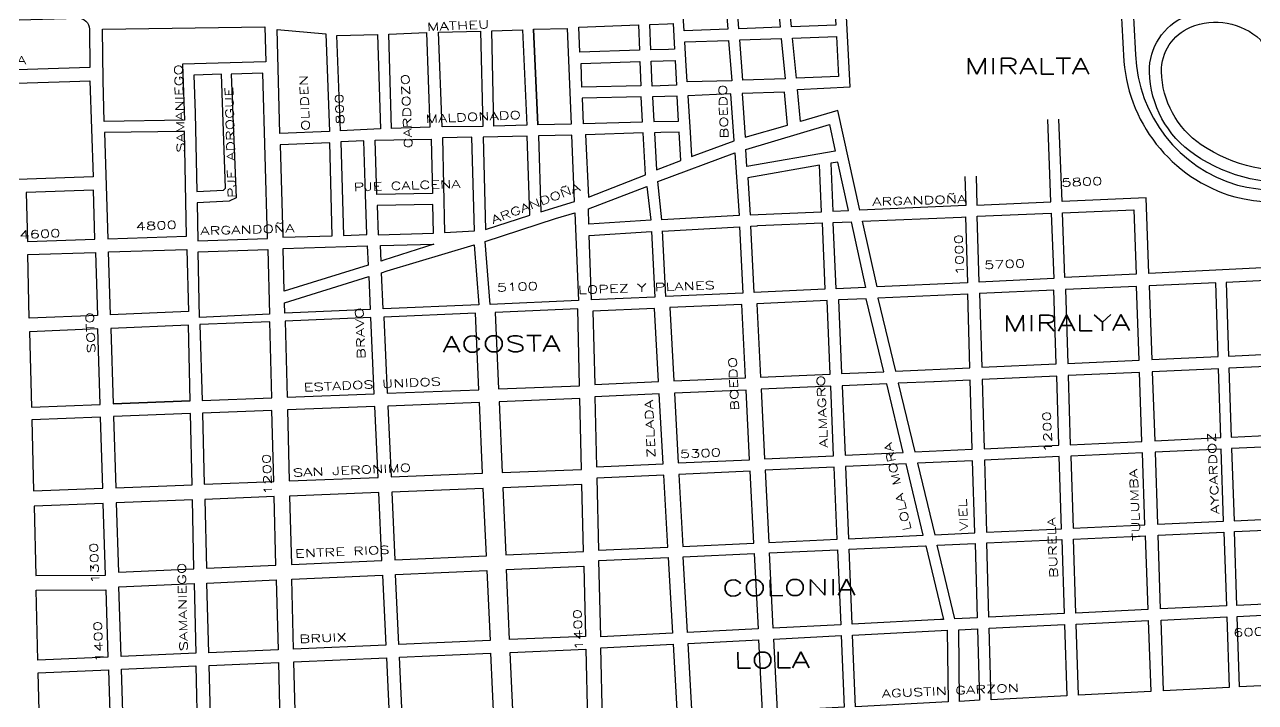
# Model space of a CAD drawing. Header units: millimetres. Extents: x 4374322 to 4409026, y 6503580 to 6534206.
# Drawn here: x 4393016 to 4394554, y 6523420 to 6524267 of the extents above; entities that cross this region are included whole.
import ezdxf

# ---------------------------------------------------------------- set-up
doc = ezdxf.new("R2010")
doc.units = ezdxf.units.MM
for name, color, linetype in [('LINEA CALLE', 252, 'Continuous'), ('NOMBRE BARRIO', 8, 'Continuous'), ('NOMBRE CALLE', 252, 'Continuous')]:
    doc.layers.add(name, color=color, linetype=linetype)
doc.styles.add('ROMANS', font='romans')

msp = doc.modelspace()

# ---------------------------------------------------------------- linework, layer by layer
at = {"layer": 'LINEA CALLE', "linetype": 'Continuous', "ltscale": 0.2, "transparency": 33554687}
msp.add_line((4393113.6, 6524261.2), (4393316.5, 6524264.1), dxfattribs=at)
at = {"layer": 'LINEA CALLE', "transparency": 33554687}
for p, q in [((4393652.3, 6524261.1), (4393657.7, 6524141.6)), ((4393219.2, 6523986.1), (4393220.9, 6523908.3)), ((4393344.3, 6523801.5), (4393453.1, 6523805.7)), ((4393469.4, 6523806.3), (4393583.9, 6523810.7)), ((4393608.4, 6523811.7), (4393709.7, 6523815.6))]:
    msp.add_line(p, q, dxfattribs=at)
for points in [[(4393193.1, 6525633.1), (4393263.2, 6525529.8, 0.021269), (4393372.9, 6525391.8, 0.00573), (4393470.4, 6525279.9, -0.015505), (4393556.4, 6525183.5, 0.003419), (4393655.8, 6525085.8, 0.016319), (4393764.9, 6524979.4), (4393806, 6524943.6), (4393946, 6524864.4), (4394143.5, 6524746.5), (4394313, 6524606.4, -0.057024), (4394466.5, 6524442.1, -0.041602), (4394583.1, 6524252.7, -0.032279), (4394647.1, 6524087.4, -0.032279)], [(4394657.6, 6524087.9, 0.015127), (4394626, 6524178.6, 0.053206), (4394536.9, 6524352.9), (4394462.8, 6524466.4, 0.0891), (4394244.1, 6524681.3), (4394173.2, 6524743.4), (4393979.1, 6524858.9), (4393855.1, 6524931.3), (4393779.5, 6524993.8, -0.016478), (4393670.4, 6525100.3, -0.003405), (4393571.6, 6525197.3, 0.015357), (4393485.6, 6525293.8, -0.005721), (4393388.4, 6525405.2, -0.021256), (4393280, 6525541.7), (4393210.6, 6525643.8)], [(4394298.2, 6524589.5, -0.111368), (4394381, 6524352, -0.009146), (4394389.2, 6524228.7, 0.322455), (4394528.2, 6524051.6, 0.103272), (4394718.2, 6524052.1, 0.002498), (4394892, 6524089.7, -0.709639), (4394893.2, 6524087.1, 0.158175), (4394727.8, 6523887.3, 0.158175)], [(4396342, 6523844, 0.054311), (4396075.3, 6523995.5, 0.047949), (4395829.8, 6524090.6, 0.054028), (4395549, 6524152.6, 0.016779), (4395339.2, 6524162.2, 0.02079), (4395041.9, 6524149.3, 0.006128), (4394989.2, 6524141.7, 0.040718), (4394693.1, 6524075.6, -0.02105), (4394623.5, 6524071.7, -0.189994), (4394477.9, 6524104.5, -0.242876), (4394421.7, 6524207.9, -0.30875), (4394467.1, 6524277.5, -0.211472), (4394545.6, 6524275.7, 0.034475), (4394448.4, 6524428.7, 0.044826), (4394333.4, 6524558, -0.0919), (4394395.9, 6524353.5, -0.009166), (4394404.2, 6524229.3, 0.321624), (4394531.8, 6524066.2, 0.102938), (4394715.1, 6524066.8, 0.014311), (4394882, 6524104.9, -0.020775), (4394964.4, 6524123.3, -0.073342), (4395557.3, 6524121.9, -0.048997), (4395979.3, 6524015.7, -0.087936), (4396432.7, 6523756.1, -0.032249)], [(4394680.7, 6524089.6, 0.015963), (4394647, 6524186.7, 0.03846), (4394584.8, 6524317.8, 0.152398), (4394927, 6524149.8, -0.76634), (4394927, 6524148.1, 0.027867), (4394690.1, 6524090.4, -0.020926), (4394622.2, 6524086.7, -0.191421), (4394486.4, 6524116.9, -0.242876), (4394436.7, 6524208.2, -0.30875), (4394472.9, 6524263.7, -0.294368), (4394560.3, 6524247.9, -0.00106), (4394562.8, 6524242.9, -0.031027), (4394623.7, 6524086.7)], [(4393097.3, 6524261.2), (4393097.8, 6524213.2), (4392980.5, 6524209.4), (4392979.4, 6524271.9), (4393082.9, 6524275), (4393082.9, 6524275, -0.419294), (4393097.3, 6524261.2)]]:
    msp.add_lwpolyline(points, format="xyb", dxfattribs=at)
for points in [[(4394191, 6524077.1), (4394192.1, 6524040.8), (4394059.9, 6524035.2), (4394032.2, 6524159.5), (4393985.5, 6524146), (4393981.8, 6524185.9), (4394047.9, 6524189.1), (4394040, 6524340.6), (4393837.2, 6524323.1), (4393827.3, 6524602.9), (4393813.4, 6524605.1), (4393780.5, 6524603.6), (4393780.8, 6524644.4), (4393830.3, 6524645.8), (4393859.7, 6524623.7), (4393884.1, 6524595), (4393898.2, 6524581.1), (4393921.1, 6524574.3), (4393943.5, 6524567.3), (4393964.3, 6524568.5)], [(4393960.4, 6524263.6), (4393908.8, 6524261.7), (4393904.8, 6524314.9), (4393955.2, 6524319.2), (4393960.4, 6524263.6)], [(4393316.5, 6524264.1), (4393317.9, 6524220.2), (4393213.5, 6524217.5), (4393216, 6524147.5), (4393115.9, 6524145.9), (4393114.3, 6524197.2), (4393113.6, 6524261.2)], [(4393518.3, 6524256.9), (4393522.8, 6524138.8), (4393474.9, 6524137.3), (4393471.4, 6524254.9), (4393518.3, 6524256.9)], [(4393533.6, 6524257.4), (4393585.9, 6524258.7), (4393588.7, 6524139.8), (4393538.1, 6524139.1), (4393533.6, 6524257.5)], [(4393966.4, 6524199.3), (4393913.7, 6524197.3), (4393909.9, 6524247.7), (4393961.7, 6524249.6), (4393966.4, 6524199.3)], [(4393980.5, 6524199.8), (4393975.7, 6524250.1), (4394030.6, 6524252.1), (4394033.2, 6524201.9), (4393980.5, 6524199.8)], [(4393844.3, 6524195.4), (4393842.5, 6524222.6), (4393841.2, 6524245.2), (4393895.9, 6524247.2), (4393899.7, 6524196.8), (4393844.1, 6524195.4)], [(4393262.2, 6524204.8), (4393227.9, 6524203.9), (4393229.4, 6524156.4), (4393231.6, 6524058.2), (4393264.9, 6524059.9), (4393267.2, 6524062.7), (4393262.2, 6524204.8)], [(4393313.8, 6524206.1), (4393274.2, 6524205.1), (4393280.6, 6524050.3), (4393271.8, 6524046.2), (4393231.9, 6524044.2), (4393232.9, 6523996.9), (4393319.6, 6523999.8), (4393313.8, 6524206.1)], [(4393714, 6524143.3), (4393788.4, 6524145.5), (4393786.8, 6524176.5), (4393712.9, 6524174.9), (4393714, 6524142.9)], [(4393802.4, 6524145.8), (4393833.4, 6524146.4), (4393831.6, 6524177.5), (4393800.8, 6524176.8), (4393802.4, 6524145.8)], [(4393965.8, 6524182.4), (4393965.8, 6524182.4), (4393912.7, 6524180.7), (4393916.5, 6524126.1), (4393969.4, 6524141.4), (4393965.8, 6524182.4)], [(4394205, 6524077.6), (4394206.1, 6524041.4), (4394298.5, 6524045.3), (4394294.5, 6524148.2)], [(4394618.9, 6523837.6), (4394613.3, 6523965.5), (4394420.9, 6523955.8), (4394417.5, 6524050.3), (4394312.5, 6524045.9), (4394308.5, 6524148.7)], [(4393218.8, 6524002.5), (4393215.9, 6524133.5), (4393116.3, 6524132), (4393120.5, 6523999.2), (4393218.8, 6524002.5), (4393218.8, 6524002.5)], [(4393589.1, 6524126.4), (4393592.1, 6524010.8), (4393647.5, 6524028.8), (4393644.2, 6524127.5), (4393589.1, 6524126.4)], [(4393658.2, 6524127.8), (4393661.4, 6524033.1), (4393703.2, 6524046.1), (4393699.8, 6524128.6), (4393658.2, 6524127.8)], [(4393717, 6524129.6), (4393721, 6524051.5), (4393791.9, 6524079.1), (4393789.2, 6524131.5), (4393717, 6524129.4)], [(4393456.3, 6524054.8), (4393454.1, 6524122.5), (4393524.4, 6524123.9), (4393525.9, 6524056.1), (4393456.3, 6524054.8)], [(4393903.6, 6524106.5), (4393909, 6524028.4), (4393812.6, 6524023.1), (4393807.3, 6524071.1), (4393903.6, 6524106.5)], [(4394032.2, 6524095.2), (4394023.4, 6524093.6), (4394026, 6524033.7), (4394045.7, 6524034.6), (4394032.2, 6524095.2)], [(4394009.5, 6524091.1), (4393919.8, 6524075.6), (4393923, 6524029.2), (4394012, 6524033.2), (4394009.5, 6524091.1)], [(4393102.3, 6524060.2), (4393018.3, 6524057.3), (4393019.8, 6523995.9), (4393104.2, 6523998.7), (4393102.3, 6524060.2)], [(4393456.7, 6524040.8), (4393457.9, 6524004.2), (4393527.2, 6524006.4), (4393526.3, 6524042.1), (4393456.7, 6524040.8)], [(4394402.2, 6524035.6), (4394405, 6523955.1), (4394316.1, 6523951.1), (4394313, 6524031.9), (4394402, 6524035.6)], [(4393591.8, 6523995.9), (4393679.8, 6524024.6), (4393703.8, 6524031.7), (4393708.3, 6523922.2), (4393597.9, 6523917.3), (4393591.8, 6523996.1)], [(4393927.8, 6523932.1), (4393923.5, 6524015.3), (4393931.4, 6524015.7), (4393932.4, 6524015.8), (4394012.6, 6524019.2), (4394016.2, 6523936.3), (4393927.8, 6523932.2)], [(4394194.3, 6523944.5), (4394081.3, 6523939.3), (4394063, 6524021.3), (4394187, 6524026.5), (4394191.9, 6524026.8), (4394194.3, 6523944.5)], [(4393813.4, 6524008.8), (4393909.5, 6524014.4), (4393913.8, 6523931.5), (4393817.6, 6523927.1), (4393813.4, 6524009.1)], [(4393461.7, 6523971.5), (4393460.8, 6523991.1), (4393527.5, 6523992.6), (4393465.3, 6523972.6), (4393461.7, 6523971.5)], [(4393121, 6523982.9), (4393219.2, 6523986.1), (4393220.9, 6523908.3), (4393123.5, 6523904.3), (4393121, 6523982.9)], [(4393320, 6523985.8), (4393322.3, 6523905), (4393235, 6523901.1), (4393233.2, 6523982.9), (4393320, 6523985.8)], [(4394421.4, 6523940.5), (4394424.6, 6523848.5), (4394507.4, 6523852.3), (4394504.4, 6523944.3), (4394421.4, 6523940.5)], [(4394194.7, 6523930.2), (4394082.3, 6523925.1), (4394104.2, 6523834), (4394197.3, 6523838.1), (4394194.7, 6523930.5)], [(4394209.4, 6523931.2), (4394212.1, 6523838.8), (4394305.3, 6523843.1), (4394302.3, 6523935.1), (4394209.4, 6523930.9)], [(4394405.5, 6523939.8), (4394316.6, 6523935.8), (4394319.6, 6523843.7), (4394408.8, 6523847.8), (4394405.5, 6523939.8)], [(4393931.1, 6523918.2), (4393935.7, 6523826.5), (4394022.9, 6523830.4), (4394019, 6523922.2), (4393931.1, 6523918.2)], [(4393448.7, 6523900.9), (4393341.9, 6523896.5), (4393344.3, 6523801.5), (4393453.1, 6523805.7), (4393448.7, 6523900.9)], [(4393223.3, 6523796.8), (4393126.9, 6523793.1), (4393223.3, 6523796.8), (4393221.2, 6523891.5), (4393124, 6523887.4), (4393126.9, 6523793.1)], [(4394152.4, 6523820.8), (4394107.9, 6523818.8), (4394128.5, 6523733.1), (4394200.3, 6523736.4), (4394197.8, 6523822.9), (4394152.5, 6523820.8)], [(4393225.9, 6523673.1), (4393130.8, 6523669.4), (4393133.5, 6523582.7), (4393227.8, 6523587), (4393225.9, 6523673.1)], [(4394161.4, 6523510), (4394169, 6523510.4), (4394170, 6523420.8), (4394054.6, 6523414.8), (4394050.8, 6523504.3), (4394161.5, 6523510)], [(4393230.4, 6523465.7), (4393232.4, 6523372.5), (4393140.2, 6523367.8), (4393137.3, 6523461.7), (4393230.4, 6523465.7)]]:
    msp.add_lwpolyline(points, dxfattribs=at)
for points in [[(4393894.8, 6524261.2), (4393840.4, 6524259.2), (4393837.2, 6524309.1), (4393890.9, 6524313.7)], [(4393969.1, 6524320.4), (4393969.1, 6524320.4), (4394026.7, 6524325.4), (4394029.9, 6524266.1), (4393974.4, 6524264.1)], [(4393708.7, 6524263.5), (4393783.5, 6524266.6), (4393784.6, 6524234.8), (4393710.1, 6524232.4)], [(4393797.5, 6524267.1), (4393819.5, 6524268), (4393826.4, 6524268.3), (4393828.2, 6524236.2), (4393820.6, 6524235.9), (4393798.6, 6524235.2)], [(4393397.2, 6524133.3), (4393335.3, 6524130.7), (4393331.7, 6524260.7), (4393392.5, 6524255.2)], [(4393457.4, 6524254.5), (4393461, 6524136.7), (4393411.1, 6524134.3), (4393406.4, 6524253.2)], [(4393638.3, 6524260.5), (4393643.7, 6524141.3), (4393602.7, 6524140.1), (4393599.9, 6524259.1)], [(4393694.3, 6524262), (4393699.3, 6524142.6), (4393657.7, 6524141.6), (4393652.3, 6524261.1)], [(4393711.5, 6524218.5), (4393785.1, 6524220.8), (4393785.1, 6524220.8), (4393786.1, 6524190.5), (4393712.4, 6524188.9)], [(4393829, 6524222.2), (4393830.8, 6524191.2), (4393800.2, 6524190.1), (4393799.1, 6524221.2)], [(4392898.7, 6524190.2), (4393072.9, 6524195.8), (4393098, 6524196.6), (4393101.8, 6524076.7), (4392900.9, 6524069.8)], [(4393845.1, 6524177.8), (4393847.7, 6524132.7), (4393849.4, 6524102.1), (4393853, 6524103.5), (4393902.7, 6524121.8), (4393898.7, 6524180.3)], [(4394021.8, 6524141.9), (4394029.1, 6524108.9), (4393918.8, 6524089.7), (4393917.3, 6524110.9)], [(4393538.3, 6524125.3), (4393540.8, 6524007.1), (4393578.2, 6524009.1), (4393575.1, 6524126.1)], [(4393803.2, 6524131.8), (4393805.6, 6524085.5), (4393836.2, 6524097.1), (4393834.2, 6524132.4), (4393811.2, 6524131.9)], [(4393335.7, 6524116.7), (4393338.9, 6524001.2), (4393400.7, 6524003.1), (4393397.5, 6524119.3)], [(4393411.5, 6524120.4), (4393414.7, 6524003.6), (4393443.9, 6524004.5), (4393442.3, 6524055.1), (4393440.1, 6524121.8)], [(4393793.9, 6524064.8), (4393798.5, 6524022.7), (4393721.2, 6524017.7), (4393720.8, 6524036.8)], [(4394048.8, 6524020.7), (4394067.1, 6523938.6), (4394030.2, 6523936.9), (4394026.6, 6524019.8)], [(4394299, 6524031.3), (4394302.1, 6523949.9), (4394209, 6523945.2), (4394206.6, 6524027.4)], [(4393799.4, 6524008.3), (4393803.6, 6523926.5), (4393724.4, 6523922.9), (4393721.7, 6524003.3)], [(4393340.8, 6523934), (4393339.3, 6523987.2), (4393444.5, 6523990.5), (4393445.7, 6523966.5)], [(4393578.1, 6523991.9), (4393583.9, 6523916.7), (4393464.5, 6523911.7), (4393462.4, 6523957), (4393469.4, 6523959.2)], [(4393104.7, 6523982.3), (4393107.2, 6523903.6), (4393022.2, 6523900.1), (4393020.2, 6523979.5)], [(4393446.3, 6523952.1), (4393448.2, 6523911), (4393341.6, 6523906.6), (4393341.2, 6523919.5)], [(4394520.4, 6523852.9), (4394604.8, 6523856.7), (4394600.8, 6523948.7), (4394517.4, 6523944.9)], [(4393604.2, 6523907.4), (4393608.4, 6523811.7), (4393709.7, 6523815.6), (4393707.5, 6523911.7)], [(4393726.4, 6523908.9), (4393728.6, 6523817.4), (4393808.4, 6523820.9), (4393803.4, 6523912.4)], [(4393822.3, 6523913.3), (4393827.3, 6523821.7), (4393916.9, 6523825.7), (4393912.3, 6523917.4)], [(4394067.8, 6523924.4), (4394033.3, 6523922.9), (4394037.1, 6523831), (4394089.7, 6523833.3)], [(4393235.4, 6523892.1), (4393238, 6523797.4), (4393325, 6523800.7), (4393322.5, 6523895.7)], [(4393465, 6523901.6), (4393469.4, 6523806.3), (4393583.9, 6523810.7), (4393579.7, 6523906.4)], [(4393022.6, 6523883.2), (4393025, 6523789.1), (4393110.7, 6523792.4), (4393107.7, 6523886.7)], [(4394425.2, 6523833.2), (4394428.2, 6523747.1), (4394510.8, 6523750.9), (4394507.9, 6523837)], [(4394520.9, 6523837.6), (4394523.8, 6523751.5), (4394609.2, 6523755.5), (4394605.5, 6523841.5)], [(4394212.5, 6523823.5), (4394215, 6523737.1), (4394308.5, 6523741.5), (4394305.8, 6523827.8)], [(4394320.1, 6523828.5), (4394322.8, 6523742.1), (4394412.3, 6523746.3), (4394409.3, 6523832.5)], [(4393728.9, 6523802.1), (4393731, 6523714.5), (4393814.1, 6523718.4), (4393809.3, 6523805.6)], [(4393828.1, 6523806.5), (4393832.9, 6523719.3), (4393922.1, 6523723.4), (4393917.7, 6523810.4)], [(4393936.5, 6523811.3), (4393940.9, 6523724.3), (4394027.1, 6523728.4), (4394023.5, 6523815.1)], [(4394037.8, 6523815.7), (4394041.4, 6523729), (4394114, 6523732.4), (4394093.4, 6523818.2)], [(4393344.7, 6523785.6), (4393346.9, 6523696.9), (4393457.9, 6523701.2), (4393453.8, 6523789.8)], [(4393470.1, 6523790.4), (4393474.2, 6523701.9), (4393588.6, 6523706.4), (4393584.6, 6523794.8)], [(4393609.1, 6523795.8), (4393613.1, 6523707.4), (4393712.2, 6523711.3), (4393710.1, 6523799.7)], [(4393025.4, 6523773.2), (4393027.6, 6523684.3), (4393113.9, 6523687.7), (4393111.2, 6523776.5)], [(4393130.2, 6523688.3), (4393225.5, 6523692.1), (4393223.6, 6523780.9), (4393127.4, 6523777.2)], [(4393238.4, 6523781.5), (4393240.8, 6523692.7), (4393327.6, 6523696.1), (4393325.4, 6523784.8)], [(4394215.4, 6523722.8), (4394218, 6523632.7), (4394311.9, 6523637.1), (4394309, 6523727.2)], [(4394323.3, 6523727.9), (4394326.2, 6523637.8), (4394416, 6523642), (4394412.8, 6523732)], [(4394428.7, 6523732.8), (4394431.9, 6523642.7), (4394514.3, 6523646.5), (4394511.3, 6523736.6)], [(4394524.3, 6523737.2), (4394527.3, 6523647.1), (4394613.8, 6523651.2), (4394609.9, 6523741.2)], [(4393941.6, 6523710.1), (4393946.2, 6523620.1), (4394031.5, 6523624.1), (4394027.7, 6523714.1)], [(4394042, 6523714.7), (4394045.8, 6523624.7), (4394138.9, 6523629.1), (4394117.5, 6523718.3)], [(4394131.9, 6523718.9), (4394153.4, 6523629.7), (4394203.3, 6523632.1), (4394200.7, 6523722.1)], [(4393731.4, 6523700.3), (4393733.5, 6523610.2), (4393819.8, 6523614.2), (4393814.8, 6523704.1)], [(4393833.7, 6523705), (4393838.6, 6523615.1), (4393927.3, 6523619.2), (4393922.8, 6523709.2)], [(4393347.4, 6523677.9), (4393349.6, 6523592.5), (4393462.7, 6523597.5), (4393458.8, 6523682.3)], [(4393475.1, 6523683), (4393479, 6523598.3), (4393593.2, 6523603.4), (4393589.4, 6523687.5)], [(4393613.9, 6523688.4), (4393617.6, 6523604.5), (4393714.7, 6523608.9), (4393712.7, 6523692.3)], [(4393028.1, 6523665.3), (4393030.2, 6523578.9), (4393117.3, 6523579.3), (4393114.5, 6523668.7)], [(4393241.3, 6523673.8), (4393243.7, 6523587.7), (4393330.3, 6523591.6), (4393328.1, 6523677.2)], [(4394530.8, 6523541.4), (4394527.7, 6523633.5), (4394614.4, 6523637.5), (4394618.4, 6523545.6)], [(4394178.7, 6523524.6), (4394156.6, 6523616.5), (4394203.7, 6523618.7), (4394206.3, 6523525.9)], [(4394221.1, 6523526.6), (4394218.4, 6523619.4), (4394312.3, 6523623.7), (4394315.3, 6523531.1)], [(4394329.6, 6523531.8), (4394326.6, 6523624.3), (4394416.5, 6523628.4), (4394419.7, 6523536.1)], [(4394435.6, 6523536.9), (4394432.4, 6523629.1), (4394514.7, 6523632.9), (4394517.8, 6523540.8)], [(4393844.5, 6523507.5), (4393839.3, 6523602.2), (4393928, 6523606.2), (4393932.7, 6523512)], [(4393946.8, 6523607.1), (4394032.1, 6523610.9), (4394036, 6523517.3), (4393951.6, 6523513)], [(4394050.2, 6523518.1), (4394046.3, 6523611.6), (4394142, 6523615.9), (4394142.1, 6523615.9), (4394164.3, 6523523.9), (4394160.8, 6523523.7)], [(4393622.3, 6523498.6), (4393618.4, 6523586.1), (4393715.1, 6523590.5), (4393717.2, 6523502.7)], [(4393736.1, 6523501.9), (4393733.8, 6523597.4), (4393820.5, 6523601.4), (4393825.7, 6523506.5)], [(4393246.5, 6523482.3), (4393244.2, 6523569.3), (4393330.7, 6523573.2), (4393333, 6523486)], [(4393352.3, 6523486.9), (4393350.1, 6523574.1), (4393463.6, 6523579.2), (4393467.6, 6523491.9)], [(4393483.9, 6523492.6), (4393479.8, 6523579.9), (4393594, 6523585), (4393597.9, 6523497.5)], [(4393032.8, 6523473.1), (4393030.7, 6523560.5), (4393117.9, 6523560.9), (4393120.5, 6523476.9)], [(4393136.8, 6523477.6), (4393134.1, 6523564.4), (4393228.2, 6523568.6), (4393230.1, 6523481.6)], [(4394518.3, 6523527.1), (4394521.2, 6523438.8), (4394439.2, 6523434.6), (4394436.1, 6523523.1)], [(4394619, 6523531.9), (4394622.9, 6523444), (4394534.2, 6523439.5), (4394531.2, 6523527.7)], [(4394209.3, 6523422.8), (4394184.3, 6523421.5), (4394183.3, 6523511), (4394206.7, 6523512.2)], [(4394315.7, 6523517.4), (4394318.5, 6523428.4), (4394224, 6523423.5), (4394221.5, 6523512.9)], [(4394420.2, 6523522.4), (4394423.3, 6523433.8), (4394332.8, 6523429.1), (4394330, 6523518.1)], [(4393933.4, 6523498.3), (4393937.9, 6523408.8), (4393850.2, 6523404.3), (4393845.3, 6523493.8)], [(4394036.6, 6523503.6), (4394040.3, 6523414.1), (4393956.8, 6523409.8), (4393952.3, 6523499.3)], [(4393598.6, 6523481.7), (4393602.6, 6523391.6), (4393488.8, 6523385.8), (4393484.6, 6523476.7)], [(4393717.5, 6523486.8), (4393719.7, 6523397.6), (4393627, 6523392.9), (4393623, 6523482.7)], [(4393826.5, 6523492.8), (4393831.4, 6523403.4), (4393738.5, 6523398.6), (4393736.4, 6523488.2)], [(4393333.4, 6523470.2), (4393335.7, 6523377.9), (4393249.5, 6523373.5), (4393247, 6523466.5)], [(4393468.4, 6523476), (4393472.6, 6523384.9), (4393355, 6523378.9), (4393352.7, 6523471)], [(4393121, 6523461), (4393124, 6523367), (4393035.6, 6523362.5), (4393033.2, 6523457.2)]]:
    msp.add_lwpolyline(points, close=True, dxfattribs=at)

# ---------------------------------------------------------------- texts
at = {"layer": 'NOMBRE BARRIO', "transparency": 33554687, "style": 'ROMANS', "width": 1.5}
msp.add_text('MIRALTA', height=20, dxfattribs=at).set_placement((4394190.5, 6524204.8))
for s, p in [('MIRALYA', (4394238.4, 6523883.6)), ('ACOSTA', (4393538.4, 6523857.6)), ('COLONIA', (4393887.6, 6523553)), ('LOLA', (4393902.6, 6523462.8))]:
    msp.add_text(s, height=20, rotation=0.4355, dxfattribs=at).set_placement(p)
at = {"layer": 'NOMBRE CALLE', "transparency": 33554687, "style": 'ROMANS', "width": 1.5}
for s, rotation, p in [('MATHEU', 2.4968, (4393519.4, 6524259)), ('BELLA VISTA', 0.5354, (4392897.5, 6524216.5)), ('SAMANIEGO', 91.6799, (4393216.6, 6524107)), ('CARDOZO', 92.4968, (4393500.7, 6524112.4)), ('PJE ADROGUE', 91.6799, (4393280.6, 6524050.3)), ('OLIDEN', 92.4968, (4393372.7, 6524134.4)), ('BOEDO', 91.6799, (4393895.4, 6524124.7)), ('800', 92.4968, (4393415.7, 6524142.4)), ('MALDONADO', 2.4968, (4393517.7, 6524144)), ('PJE CALCENA', 1.7317, (4393427.5, 6524058.9)), ('ARGANDOÑA', 20.8901, (4393601.7, 6524017.8)), ('5800', 2.4968, (4394311.7, 6524064.4)), ('ARGANDOÑA', 1.7317, (4394075.4, 6524040.6)), ('4800', 2.4968, (4393155.3, 6524009.7)), ('ARGANDOÑA', 1.7317, (4393236, 6524004.1)), ('4600', 2.4968, (4393009.9, 6523999.3)), ('1000', 92.4968, (4394190.2, 6523953.9)), ('5700', 2.4968, (4394215.2, 6523961.5)), ('5100', 2.4968, (4393606.5, 6523933.3)), ('LOPEZ Y PLANES', 2.0961, (4393708, 6523930.3)), ('BRAVO', 92.4968, (4393442, 6523849.5)), ('SOTO', 92.4968, (4393104.7, 6523856.4)), ('BOEDO', 92.4968, (4393908.6, 6523784.6)), ('ESTADOS UNIDOS', 2.4968, (4393365.3, 6523808.7)), ('ALMAGRO', 92.4968, (4394019.8, 6523738.4)), ('ZELADA', 92.4968, (4393804.2, 6523725.7)), ('1200', 92.4968, (4394300.2, 6523732.7)), ('LOLA MORA', 102.5608, (4394123.9, 6523635.8)), ('AYCARDOZ', 92.4968, (4394508.7, 6523655.6)), ('1200', 92.4968, (4393325.6, 6523679.6)), ('5300', 2.4968, (4393835.1, 6523725.3)), ('SAN JERONIMO', 2.4968, (4393351.7, 6523702.1)), ('TULUMBA', 92.4968, (4394410.3, 6523622.1)), ('VIEL', 92.4968, (4394194.8, 6523634.7)), ('BURELA', 92.4968, (4394307.2, 6523575.7)), ('1300', 92.4968, (4393109.6, 6523568.6)), ('ENTRE RIOS', 2.4968, (4393354.4, 6523600.9)), ('SAMANIEGO', 91.3864, (4393220.1, 6523484.2)), ('1400', 92.4968, (4393713.9, 6523485.6)), ('1400', 92.4968, (4393114.6, 6523470.6)), ('6000', 2.4968, (4394526.4, 6523502.2)), ('BRUIX', 2.4968, (4393359.9, 6523494.3)), ('AGUSTIN GARZON', 2.4968, (4394087.3, 6523426.1))]:
    msp.add_text(s, height=10, rotation=rotation, dxfattribs=at).set_placement(p)

doc.saveas('drawing.dxf')
